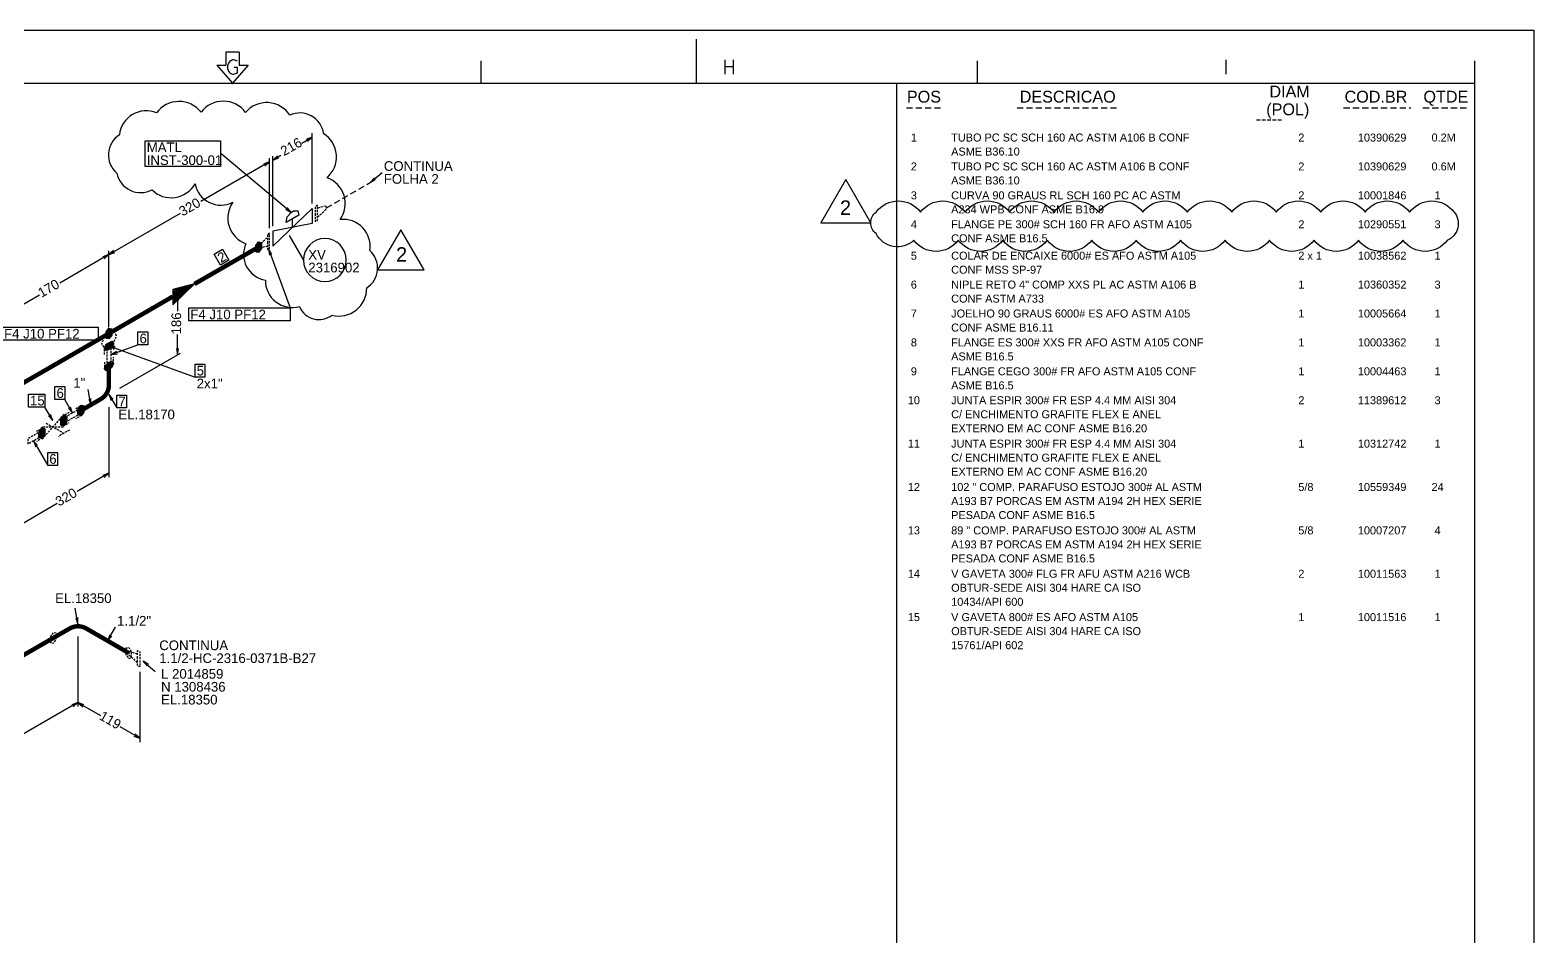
# Model space of a CAD drawing. Extents: x 0 to 597, y 0 to 422.
# Drawn here: x 258.9 to 597.1, y 217.6 to 421.7 of the extents above; entities that cross this region are included whole.
import ezdxf

# ---------------------------------------------------------------- set-up
doc = ezdxf.new("R2010")
doc.units = 0
doc.header["$MEASUREMENT"] = 0
for name, pattern in [('GT100', [0.7, 0.466667, -0.233333]), ('GT101', [2.1, 1.4, -0.7]), ('GT110', [2.1, 1.4, -0.7])]:
    doc.linetypes.add(name, pattern=pattern)
doc.layers.add('GT_1', color=7, linetype='Continuous')
doc.styles.add('HTX1', font='O8116901', dxfattribs={"width": 1.02})

msp = doc.modelspace()

# ---------------------------------------------------------------- linework, layer by layer
at = {"linetype": 'GT101'}
for p, q in [((455.972, 404.254), (463.885, 404.254)), ((480.86, 404.254), (503.543, 404.254)), ((554.316, 404.254), (569.444, 404.254)), ((572.159, 404.254), (581.95, 404.254))]:
    msp.add_line(p, q, dxfattribs=at)
at = {"linetype": 'Continuous'}
msp.add_lwpolyline([(0, 421.74), (597.11, 421.74), (597.11, 0), (0, 0)], close=True, dxfattribs=at)
at = {"color": 1, "linetype": 'Continuous'}
for points in [[(326.793, 357.585, 0.5), (334.607, 363.738, 0.5), (335.293, 372.087, 0.5), (328.609, 379.079, 0.5), (325.664, 388.499, 0.5), (324.891, 398.446, 0.5), (317.304, 402.588, 0.5), (307.325, 403.216, 0.5), (297.326, 403.252, 0.5), (287.328, 403.082, 0.5), (278.961, 398.174, 0.5), (278.366, 389.538, 0.5), (286.306, 385.789, 0.5), (295.982, 387.156, 0.5), (304.508, 382.977, 0.5), (307.441, 373.646, 0.5), (311.802, 365.469, 0.5), (319.473, 359.521, 0.5)], [(449.157, 380.778, -0.5), (459.157, 380.778, -0.5), (469.157, 380.778, -0.5), (479.157, 380.778, -0.5), (489.157, 380.778, -0.5), (499.157, 380.778, -0.5), (509.157, 380.778, -0.5), (519.157, 380.778, -0.5), (529.157, 380.778, -0.5), (539.157, 380.778, -0.5), (549.157, 380.778, -0.5), (559.157, 380.778, -0.5), (569.157, 380.778, -0.5), (579.157, 380.778, -0.5), (577.651, 374.418, -0.5), (567.651, 374.418, -0.5), (557.651, 374.418, -0.5), (547.651, 374.418, -0.5), (537.651, 374.418, -0.5), (527.651, 374.418, -0.5), (517.651, 374.418, -0.5), (507.651, 374.418, -0.5), (497.651, 374.418, -0.5), (487.651, 374.418, -0.5), (477.651, 374.418, -0.5), (467.651, 374.418, -0.5), (457.651, 374.418, -0.5), (449.157, 375.924, -0.5)]]:
    msp.add_lwpolyline(points, format="xyb", close=True, dxfattribs=at)
for points in [[(447.943, 378.351), (442.331, 388.072), (436.718, 378.351)], [(347.498, 367.741), (342.268, 376.8), (337.037, 367.741)]]:
    msp.add_lwpolyline(points, close=True, dxfattribs=at)
at = {"layer": 'GT_1', "flags": 128}
for points in [[(408.8, 409.8), (408.8, 419.7)], [(592.85, 421.74), (597.11, 421.74), (597.11, 417.48)], [(302.9, 416.8), (302.9, 413.8)], [(305.9, 416.8), (302.9, 416.8)], [(305.9, 416.8), (305.9, 413.8)], [(300.9, 413.8), (304.4, 409.8)], [(300.9, 413.8), (302.9, 413.8)], [(305.5, 414.7), (304.6, 415), (304.4, 415), (304.2, 414.9), (303.9, 414.8), (303.7, 414.6), (303.5, 414.3), (303.4, 414.1), (303.3, 413.7), (303.3, 413.4), (303.3, 413.1), (303.4, 412.7), (303.5, 412.5), (303.7, 412.2), (303.9, 412), (304.2, 411.9), (304.4, 411.8), (304.6, 411.8), (305.5, 412.1), (305.5, 413.3), (304.8, 413.3)], [(307.9, 413.8), (304.4, 409.8)], [(305.9, 413.8), (307.9, 413.8)], [(360.3, 409.8), (360.3, 414.8)], [(415.2, 411.8), (415.2, 415)], [(415.2, 413.5), (417, 413.5)], [(417, 415), (417, 411.8)], [(472, 409.8), (472, 414.8)], [(527.9, 411.8), (527.9, 415)], [(583.8, 409.8), (583.8, 414.8)], [(25, 409.8), (583.8, 409.8)], [(25, 10), (583.8, 10), (583.8, 409.8)], [(304.3, 409.9), (304.4, 410), (304.6, 409.8), (304.4, 409.6), (304.2, 409.8), (304.3, 409.9), (304.4, 409.9), (304.5, 409.8), (304.4, 409.7), (304.3, 409.8), (304.3, 409.9)], [(453.8, 10), (453.8, 409.8)], [(453.8, 409.8), (583.8, 409.8)], [(583.8, 10), (583.8, 409.8)], [(284.767, 396.819), (301.736, 396.819), (301.736, 390.997), (284.767, 390.997), (284.767, 396.819)], [(319.985, 396.247), (322.326, 397.596)], [(321.261, 396.673), (322.326, 397.596), (320.977, 397.099)], [(322.326, 382.733), (322.326, 398.495)], [(317.64, 380.702), (301.878, 393.908)], [(312.755, 377.152), (312.755, 392.914)], [(313.465, 392.488), (315.307, 393.55)], [(314.53, 393.411), (313.465, 392.488), (314.814, 392.985)], [(313.465, 377.578), (313.465, 393.34)], [(312.755, 392.062), (297.277, 383.116)], [(311.69, 391.139), (312.755, 392.062), (311.406, 391.565)], [(335.39, 387.419), (338.088, 389.691)], [(336.313, 388.484), (335.39, 387.419), (336.597, 388.129)], [(276.616, 371.188), (292.733, 380.489)], [(313.465, 374.738), (313.465, 373.119), (322.326, 381.554), (322.326, 378.231), (313.465, 376.442), (313.465, 374.738)], [(316.433, 381.412), (317.64, 380.702), (316.717, 381.767)], [(317.895, 377.294), (317.895, 379.254), (316.447, 378.402), (316.703, 379.68), (317.64, 380.702), (318.151, 381.043), (319.088, 381.043), (319.344, 380.106), (317.895, 379.254)], [(317.157, 375.519), (320.352, 369.981)], [(277.681, 372.111), (276.616, 371.188), (277.965, 371.685)], [(300.259, 371.33), (302.176, 372.395), (303.596, 369.91), (301.679, 368.845), (300.259, 371.33)], [(310.909, 372.537), (310.27, 371.685), (309.631, 371.827), (309.631, 373.247), (310.27, 374.099), (310.909, 373.957), (310.909, 372.537)], [(309.631, 373.2), (310.909, 373.2)], [(309.631, 373), (310.909, 373)], [(309.631, 372.8), (310.909, 372.8)], [(309.631, 372.6), (310.909, 372.6)], [(309.631, 372.4), (310.806, 372.4)], [(309.631, 372.2), (310.656, 372.2)], [(309.746, 373.4), (310.909, 373.4)], [(309.896, 373.6), (310.909, 373.6)], [(310.046, 373.8), (310.909, 373.8)], [(310.196, 374), (310.716, 374)], [(313.231, 371.245), (312.507, 372.466), (312.767, 371.052)], [(312.507, 372.466), (317.343, 359.189)], [(276.616, 371.188), (265.54, 364.798)], [(275.551, 370.265), (276.616, 371.188), (275.267, 370.691)], [(276.616, 356.278), (276.616, 372.04)], [(276.616, 354.858), (276.616, 372.04)], [(309.631, 372), (310.506, 372)], [(309.753, 371.8), (310.356, 371.8)], [(249.281, 355.426), (260.996, 362.171)], [(279.101, 354.858), (292.733, 362.739)], [(290.958, 361.745), (290.958, 359.899), (295.857, 364.585), (290.958, 363.307), (290.958, 360.183), (295.36, 364.301), (290.958, 363.236), (290.958, 360.396), (294.863, 364.017), (290.958, 363.023), (290.958, 360.609), (294.366, 363.733), (290.958, 362.739), (290.958, 360.822), (293.94, 363.52), (290.958, 362.526), (290.958, 361.035), (293.514, 363.236), (290.958, 362.313), (290.958, 361.319), (293.017, 362.952), (290.958, 362.1), (290.958, 361.532), (292.591, 362.668), (290.958, 361.887), (290.958, 361.745), (295.857, 364.585)], [(292.236, 360.893), (292.023, 362.313), (291.81, 360.893)], [(292.023, 362.313), (292.023, 358.479)], [(294.579, 359.189), (317.343, 359.189), (317.343, 356.278), (294.579, 356.278), (294.579, 359.189)], [(252.689, 354.858), (274.188, 354.858), (274.188, 351.947), (252.689, 351.947), (252.689, 354.858)], [(277.255, 353.083), (276.616, 352.231), (275.977, 352.373), (275.977, 353.793), (276.616, 354.645), (277.255, 354.503), (277.255, 353.083)], [(275.977, 353.6), (277.255, 353.6)], [(275.977, 353.4), (277.255, 353.4)], [(275.977, 353.2), (277.255, 353.2)], [(275.977, 353), (277.193, 353)], [(275.977, 352.8), (277.043, 352.8)], [(275.977, 352.6), (276.893, 352.6)], [(275.977, 352.4), (276.743, 352.4)], [(275.982, 353.8), (277.255, 353.8)], [(276.132, 354), (277.255, 354)], [(276.282, 354.2), (277.255, 354.2)], [(276.432, 354.4), (277.255, 354.4)], [(283.148, 353.793), (285.349, 353.793), (285.349, 350.882), (283.148, 350.882), (283.148, 353.793)], [(292.023, 348.61), (292.023, 353.225)], [(275.977, 349.604), (275.622, 350.101), (275.977, 351.024), (277.255, 351.734), (277.61, 351.237), (277.255, 350.314), (275.977, 349.604)], [(275.66, 350.2), (277.05, 350.2)], [(275.694, 350), (276.69, 350)], [(275.737, 350.4), (277.288, 350.4)], [(275.814, 350.6), (277.365, 350.6)], [(275.891, 350.8), (277.442, 350.8)], [(275.968, 351), (277.519, 351)], [(276.294, 351.2), (277.596, 351.2)], [(278.036, 350.456), (276.616, 350.669), (277.823, 349.959)], [(276.616, 350.669), (295.999, 343.64)], [(276.654, 351.4), (277.494, 351.4)], [(277.113, 348.681), (283.148, 350.882)], [(278.32, 349.391), (277.113, 348.681), (278.533, 348.894)], [(279.101, 341.155), (292.733, 349.036)], [(291.81, 350.03), (292.023, 348.61), (292.236, 350.03)], [(275.977, 345.06), (275.622, 345.557), (275.977, 346.48), (277.255, 347.19), (277.61, 346.693), (277.255, 345.77), (275.977, 345.06)], [(275.639, 345.6), (276.949, 345.6)], [(275.715, 345.8), (277.267, 345.8)], [(275.734, 345.4), (276.589, 345.4)], [(275.792, 346), (277.343, 346)], [(275.869, 346.2), (277.42, 346.2)], [(275.946, 346.4), (277.497, 346.4)], [(276.193, 346.6), (277.574, 346.6)], [(276.553, 346.8), (277.534, 346.8)], [(295.999, 346.551), (298.2, 346.551), (298.2, 343.64), (295.999, 343.64), (295.999, 346.551)], [(258.511, 339.806), (262.203, 339.806), (262.203, 336.895), (258.511, 336.895), (258.511, 339.806)], [(264.475, 341.51), (266.676, 341.51), (266.676, 338.599), (264.475, 338.599), (264.475, 341.51)], [(268.451, 335.546), (266.676, 338.599)], [(272.569, 337.392), (271.93, 340.871)], [(272.072, 338.741), (272.569, 337.392), (272.569, 338.812)], [(277.539, 338.67), (276.616, 339.735), (277.113, 338.386)], [(276.616, 339.735), (278.391, 336.682)], [(278.391, 339.593), (280.592, 339.593), (280.592, 336.682), (278.391, 336.682), (278.391, 339.593)], [(263.978, 333.842), (262.203, 336.895)], [(263.055, 334.907), (263.978, 333.842), (263.481, 335.191)], [(265.824, 334.197), (266.463, 335.049), (267.102, 334.907), (267.102, 333.487), (266.463, 332.635), (265.824, 332.777), (265.824, 334.197)], [(267.528, 336.611), (268.451, 335.546), (267.954, 336.895)], [(269.729, 336.469), (270.368, 337.321), (271.007, 337.179), (271.007, 335.759), (270.368, 334.907), (269.729, 335.049), (269.729, 336.469)], [(269.729, 336.4), (271.007, 336.4)], [(269.729, 336.2), (271.007, 336.2)], [(269.729, 336), (271.007, 336)], [(269.729, 335.8), (271.007, 335.8)], [(269.729, 335.6), (270.888, 335.6)], [(269.729, 335.4), (270.738, 335.4)], [(269.729, 335.2), (270.588, 335.2)], [(269.827, 336.6), (271.007, 336.6)], [(269.977, 336.8), (271.007, 336.8)], [(270.127, 337), (271.007, 337)], [(270.277, 337.2), (270.913, 337.2)], [(276.616, 336.895), (276.616, 321.133)], [(260.925, 331.357), (261.564, 332.209), (262.203, 332.067), (262.203, 330.647), (261.564, 329.795), (260.925, 329.937), (260.925, 331.357)], [(261.107, 331.6), (262.203, 331.6)], [(261.257, 331.8), (262.203, 331.8)], [(261.407, 332), (262.203, 332)], [(265.824, 334), (267.102, 334)], [(265.824, 333.8), (267.102, 333.8)], [(265.824, 333.6), (267.102, 333.6)], [(265.824, 333.4), (267.037, 333.4)], [(265.824, 333.2), (266.887, 333.2)], [(265.824, 333), (266.737, 333)], [(265.824, 332.8), (266.587, 332.8)], [(265.826, 334.2), (267.102, 334.2)], [(265.976, 334.4), (267.102, 334.4)], [(266.126, 334.6), (267.102, 334.6)], [(266.276, 334.8), (267.102, 334.8)], [(260.57, 328.233), (259.647, 329.298), (260.144, 327.949)], [(259.647, 329.298), (262.842, 323.76)], [(260.925, 331.2), (262.203, 331.2)], [(260.925, 331), (262.203, 331)], [(260.925, 330.8), (262.203, 330.8)], [(260.925, 330.6), (262.168, 330.6)], [(260.925, 330.4), (262.018, 330.4)], [(260.925, 330.2), (261.868, 330.2)], [(260.925, 330), (261.718, 330)], [(260.957, 331.4), (262.203, 331.4)], [(262.842, 326.671), (265.043, 326.671), (265.043, 323.76), (262.842, 323.76), (262.842, 326.671)], [(276.616, 321.985), (269.445, 317.867)], [(275.551, 321.062), (276.616, 321.985), (275.267, 321.488)], [(257.162, 310.696), (264.972, 315.24)], [(269.658, 288.118), (269.019, 291.597)], [(269.161, 289.467), (269.658, 288.118), (269.658, 289.538)], [(269.658, 285.278), (269.658, 269.516)], [(269.658, 285.278), (269.658, 269.516)], [(276.332, 284.284), (278.107, 287.337)], [(276.829, 285.633), (276.332, 284.284), (277.255, 285.349)], [(285.491, 278.959), (284.284, 279.669), (285.207, 278.604)], [(284.284, 279.669), (286.982, 277.397)], [(283.574, 277.255), (283.574, 261.493)], [(269.658, 270.368), (253.825, 261.209)], [(268.593, 269.445), (269.658, 270.368), (268.309, 269.871)], [(271.007, 269.871), (269.658, 270.368), (270.723, 269.445)], [(269.658, 270.368), (274.699, 267.457)], [(283.574, 262.345), (279.172, 264.901)], [(282.225, 262.842), (283.574, 262.345), (282.509, 263.268)]]:
    msp.add_lwpolyline(points, dxfattribs=at)
at = {"layer": 'GT_1', "linetype": 'GT110', "flags": 128}
msp.add_lwpolyline([(325.521, 381.739), (335.39, 387.419)], dxfattribs=at)
at = {"layer": 'GT_1', "linetype": 'GT100', "flags": 128}
for points in [[(323.036, 380.319), (323.036, 378.615), (323.533, 378.899), (323.533, 382.307), (323.036, 382.023), (323.036, 380.319)], [(323.533, 379.68), (325.521, 381.455), (325.521, 382.165), (323.533, 381.668)], [(312.258, 374.028), (312.258, 372.324), (312.755, 372.608), (312.755, 376.016), (312.258, 375.732), (312.258, 374.028)], [(312.258, 373.105), (310.27, 372.537), (310.27, 373.247), (312.258, 375.093)], [(276.616, 353.438), (275.693, 352.87), (274.912, 351.024), (275.693, 350.101), (277.681, 351.237), (278.32, 353.012), (277.681, 354.006), (276.616, 353.438)], [(275.622, 348.681), (275.622, 350.101), (277.61, 351.237), (277.61, 349.817)], [(276.616, 349.817), (276.119, 349.533), (276.119, 346.693), (277.113, 347.261), (277.113, 350.101), (276.616, 349.817)], [(275.622, 346.977), (275.622, 345.557), (277.61, 346.693), (277.61, 348.113)], [(266.463, 333.842), (266.463, 335.262), (261.564, 329.582), (261.564, 332.422), (266.463, 332.422), (266.463, 333.842)], [(267.67, 335.688), (266.463, 334.978), (266.463, 332.706), (267.67, 333.416)], [(269.658, 335.688), (269.658, 336.256), (267.173, 334.836), (267.173, 333.7), (269.658, 335.12), (269.658, 335.688)], [(269.161, 336.54), (270.368, 337.25), (270.368, 334.978), (269.161, 334.268)], [(260.357, 331.428), (261.564, 332.138), (261.564, 329.866), (260.357, 329.156)], [(262.487, 333.274), (266.463, 331.002)], [(267.741, 331.712), (265.256, 330.292)], [(260.854, 330.576), (260.854, 331.144), (258.369, 329.724), (258.369, 328.588), (260.854, 330.008), (260.854, 330.576)], [(264.759, 285.988), (264.12, 286.13), (263.481, 285.278), (263.481, 283.858), (264.12, 283.716), (264.759, 284.568), (264.759, 285.988)], [(281.728, 281.87), (281.089, 282.722), (280.45, 282.58), (280.45, 281.16), (281.089, 280.308), (281.728, 280.45), (281.728, 281.87)], [(283.077, 281.302), (281.089, 281.87), (281.089, 281.16), (283.077, 279.314)], [(283.077, 280.379), (283.077, 282.083), (283.574, 281.799), (283.574, 278.391), (283.077, 278.675), (283.077, 280.379)]]:
    msp.add_lwpolyline(points, dxfattribs=at)
at = {"layer": 'GT_1', "linetype": 'GT101', "const_width": 1, "flags": 128}
for points in [[(295.857, 364.585), (310.27, 372.892)], [(276.616, 353.438), (290.958, 361.745)], [(251.766, 339.096), (276.616, 353.438)], [(276.616, 346.125), (276.616, 341.865)], [(274.77, 338.67), (270.368, 336.114)], [(264.12, 284.923), (267.812, 287.053)], [(271.504, 287.053), (281.089, 281.515)], [(255.387, 279.882), (264.12, 284.923)]]:
    msp.add_lwpolyline(points, dxfattribs=at)
at = {"layer": 'GT_1', "flags": 128}
msp.add_lwpolyline([(330.008, 369.981, 1), (320.352, 369.981, 1), (330.008, 369.981)], format="xyb", dxfattribs=at)
at = {"layer": 'GT_1', "linetype": 'GT101', "const_width": 1, "flags": 128}
for points in [[(276.616, 341.865, -0.268116), (274.77, 338.67)], [(267.812, 287.053, -0.267941), (271.504, 287.053)]]:
    msp.add_lwpolyline(points, format="xyb", dxfattribs=at)

# ---------------------------------------------------------------- texts
at = {"layer": 'GT_1', "style": 'HTX1', "width": 1.02}
for s, height, p in [('POS', 2.6625, (456.09, 405.41)), ('DESCRICAO', 2.6625, (481.459, 405.41)), ('DIAM', 2.6625, (537.62, 406.565)), ('COD.BR', 2.6625, (554.522, 405.41)), ('QTDE', 2.6625, (572.26, 405.41)), ('(POL)', 2.6625, (536.909, 402.57)), ('-----', 2.6625, (534.501, 400.44)), ('MATL', 2.1744, (285.122, 394.263)), ('  1', 1.8, (455.607, 396.653)), ('TUBO PC SC SCH 160 AC ASTM A106 B CONF', 1.8, (466.044, 396.653)), ('2', 1.8, (544.12, 396.653)), ('10390629', 1.8, (557.506, 396.636)), (' 0.2M', 1.8, (573.396, 396.653)), ('INST-300-01', 2.17437, (285.122, 391.364)), ('ASME B36.10', 1.8, (466.044, 393.495)), ('CONTINUA', 2.1744, (338.443, 390.046)), ('FOLHA 2', 2.1744, (338.443, 387.147)), ('  2', 1.8, (455.607, 390.145)), ('TUBO PC SC SCH 160 AC ASTM A106 B CONF', 1.8, (466.044, 390.145)), ('2', 1.8, (544.12, 390.145)), ('10390629', 1.8, (557.506, 390.145)), (' 0.6M', 1.8, (573.396, 390.145)), ('ASME B36.10', 1.8, (466.044, 386.987)), ('2', 3.262, (441.039, 380.14)), ('  3', 1.8, (455.607, 383.637)), ('A234 WPB CONF ASME B16.9', 1.8, (466.044, 380.479)), ('CURVA 90 GRAUS RL SCH 160 PC AC ASTM', 1.8, (466.044, 383.637)), ('2', 1.8, (544.12, 383.637)), ('10001846', 1.8, (557.506, 383.637)), ('  1', 1.8, (573.396, 383.637)), ('  4', 1.8, (455.607, 377.128)), ('FLANGE PE 300# SCH 160 FR AFO ASTM A105', 1.8, (466.044, 377.128)), ('2', 1.8, (544.12, 377.128)), ('10290551', 1.8, (557.506, 377.128)), ('  3', 1.8, (573.396, 377.128)), ('CONF ASME B16.5', 1.8, (466.044, 373.97)), ('XV', 2.1744, (321.452, 370.087)), ('2', 3.262, (341.203, 369.603)), ('2316902', 2.1744, (321.452, 367.188)), ('  5', 1.8, (455.607, 370.058)), ('COLAR DE ENCAIXE 6000# ES AFO ASTM A105', 1.8, (466.044, 370.058)), ('CONF MSS SP-97', 1.8, (466.044, 366.9)), ('2 x 1', 1.8, (544.12, 370.058)), ('10038562', 1.8, (557.506, 370.058)), ('  1', 1.8, (573.396, 370.058)), ('  6', 1.8, (455.607, 363.55)), ('NIPLE RETO 4" COMP XXS PL AC ASTM A106 B', 1.8, (466.044, 363.55)), ('1', 1.8, (544.12, 363.55)), ('10360352', 1.8, (557.506, 363.55)), ('  3', 1.8, (573.396, 363.55)), ('CONF ASTM A733', 1.8, (466.044, 360.392)), ('F4 J10 PF12', 2.17437, (294.934, 356.633)), ('  7', 1.8, (455.607, 357.042)), ('JOELHO 90 GRAUS 6000# ES AFO ASTM A105', 1.8, (466.044, 357.042)), ('1', 1.8, (544.12, 357.042)), ('10005664', 1.8, (557.506, 357.042)), ('  1', 1.8, (573.396, 357.042)), ('CONF ASME B16.11', 1.8, (466.044, 353.884)), ('F4 J10 PF12', 2.17437, (253.044, 352.302)), ('6', 2.174, (283.503, 351.237)), ('  8', 1.8, (455.607, 350.533)), ('FLANGE ES 300# XXS FR AFO ASTM A105 CONF', 1.8, (466.044, 350.533)), ('1', 1.8, (544.12, 350.533)), ('10003362', 1.8, (557.506, 350.533)), ('  1', 1.8, (573.396, 350.533)), ('ASME B16.5', 1.8, (466.044, 347.375)), ('5', 2.174, (296.354, 343.995)), ('  9', 1.8, (455.607, 344.025)), ('FLANGE CEGO 300# FR AFO ASTM A105 CONF', 1.8, (466.044, 344.025)), ('1', 1.8, (544.12, 344.025)), ('10004463', 1.8, (557.506, 344.025)), ('  1', 1.8, (573.396, 344.025)), ('1"', 2.1744, (268.593, 341.226)), ('2x1"', 2.1744, (296.354, 341.096)), ('ASME B16.5', 1.8, (466.044, 340.867)), ('15', 2.1744, (258.866, 337.25)), ('6', 2.174, (264.83, 338.954)), ('7', 2.174, (278.746, 337.037)), (' 10', 1.8, (455.607, 337.517)), ('JUNTA ESPIR 300# FR ESP 4.4 MM AISI 304', 1.8, (466.044, 337.517)), ('2', 1.8, (544.12, 337.517)), ('11389612', 1.8, (557.506, 337.517)), ('  3', 1.8, (573.396, 337.517)), ('EL.18170', 2.1744, (278.746, 334.138)), ('C/ ENCHIMENTO GRAFITE FLEX E ANEL', 1.8, (466.044, 334.359)), ('EXTERNO EM AC CONF ASME B16.20', 1.8, (466.044, 331.201)), (' 11', 1.8, (455.607, 327.754)), ('JUNTA ESPIR 300# FR ESP 4.4 MM AISI 304', 1.8, (466.044, 327.754)), ('1', 1.8, (544.12, 327.754)), ('10312742', 1.8, (557.506, 327.754)), ('  1', 1.8, (573.396, 327.754)), ('6', 2.174, (263.197, 324.115)), ('C/ ENCHIMENTO GRAFITE FLEX E ANEL', 1.8, (466.044, 324.596)), ('EXTERNO EM AC CONF ASME B16.20', 1.8, (466.044, 321.438)), (' 12', 1.8, (455.607, 317.992)), ('102 " COMP. PARAFUSO ESTOJO 300# AL ASTM', 1.8, (466.044, 317.992)), ('5/8', 1.8, (544.12, 317.992)), ('10559349', 1.8, (557.506, 317.992)), (' 24', 1.8, (573.396, 317.992)), ('A193 B7 PORCAS EM ASTM A194 2H HEX SERIE', 1.8, (466.044, 314.834)), ('PESADA CONF ASME B16.5', 1.8, (466.044, 311.676)), (' 13', 1.8, (455.607, 308.229)), ('89 " COMP. PARAFUSO ESTOJO 300# AL ASTM', 1.8, (466.044, 308.229)), ('5/8', 1.8, (544.12, 308.229)), ('10007207', 1.8, (557.506, 308.229)), ('  4', 1.8, (573.396, 308.229)), ('A193 B7 PORCAS EM ASTM A194 2H HEX SERIE', 1.8, (466.044, 305.071)), ('PESADA CONF ASME B16.5', 1.8, (466.044, 301.913)), (' 14', 1.8, (455.607, 298.467)), ('V GAVETA 300# FLG FR AFU ASTM A216 WCB', 1.8, (466.044, 298.467)), ('2', 1.8, (544.12, 298.467)), ('10011563', 1.8, (557.506, 298.467)), ('  1', 1.8, (573.396, 298.467)), ('EL.18350', 2.1744, (264.517, 292.775)), ('OBTUR-SEDE AISI 304 HARE CA ISO', 1.8, (466.044, 295.309)), ('10434/API 600', 1.8, (466.044, 292.151)), ('1.1/2"', 2.1744, (278.462, 287.692)), (' 15', 1.8, (455.607, 288.704)), ('V GAVETA 800# ES AFO ASTM A105', 1.8, (466.044, 288.704)), ('1', 1.8, (544.12, 288.704)), ('10011516', 1.8, (557.506, 288.704)), ('  1', 1.8, (573.396, 288.704)), ('CONTINUA', 2.1744, (287.94, 282.173)), ('OBTUR-SEDE AISI 304 HARE CA ISO', 1.8, (466.044, 285.546)), ('15761/API 602', 1.8, (466.044, 282.388)), ('1.1/2-HC-2316-0371B-B27', 2.17437, (287.94, 279.274)), ('L 2014859', 2.1744, (288.344, 275.74)), ('N 1308436', 2.1744, (288.344, 272.841)), ('EL.18350', 2.1744, (288.344, 269.942))]:
    msp.add_text(s, height=height, dxfattribs=at).set_placement(p)
for s, height, rotation, p in [('216', 2.1744, 30, (316.008, 393.324)), ('320', 2.1744, 30, (293.184, 379.754)), ('2', 2.174, 30, (301.832, 369.283)), ('170', 2.1744, 30, (261.447, 361.436)), ('186', 2.1744, 90, (292.858, 353.225)), ('320', 2.1744, 30, (265.387, 314.469)), ('119', 2.1744, 330, (274.244, 266.722))]:
    msp.add_text(s, height=height, rotation=rotation, dxfattribs=at).set_placement(p)

doc.saveas('drawing.dxf')
